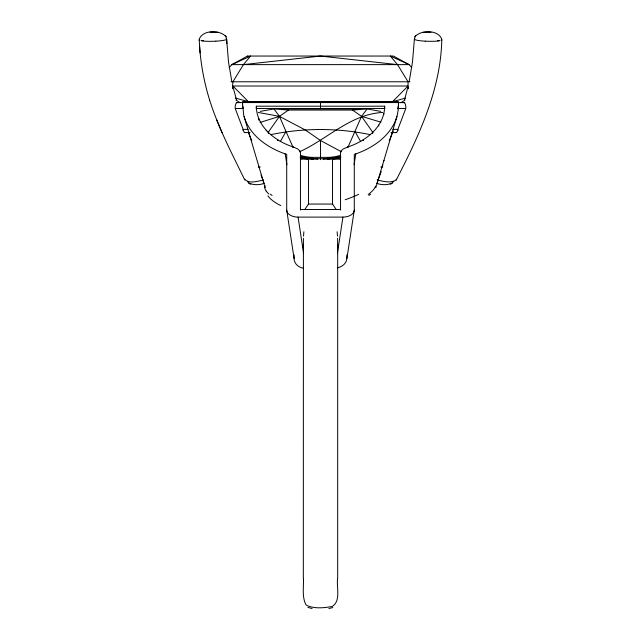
<?xml version="1.0" encoding="UTF-8"?>
<svg xmlns="http://www.w3.org/2000/svg" width="641" height="641" viewBox="0 0 641 641"><rect width="100%" height="100%" fill="white"/><g stroke="black" fill="none" stroke-linecap="round" stroke-linejoin="round"><path stroke-width="0.96" d="M258.275 112.447L279.444 116.366L305.396 130.035L320.5 140.523L320.5 159.673M256.352 108.065L256.352 106.198L384.648 106.198A82.745 50.839 0 0 1 383.799 113.561A79.356 48.764 0 0 1 378.767 125.035L378.767 126.045M265.158 187.661L243.74 115.356L242.61 104.323M242.61 104.058L242.619 101.943L398.382 101.943L398.39 104.058M303.321 578.631L303.409 238.292M337.591 238.292L337.663 248.131M398.39 104.323L398.197 110.116L397.1 115.981L375.85 187.613M337.454 267.81A11.77 9.447 -5.8 0 0 346.797 258.587L346.941 254.725M414.382 39.117L412.5 61.921L409.279 81.046M303.505 579.144C303.674 587.493 301.951 596.675 305.773 604.399A5.753 5.721 0 0 0 306.927 605.513C314.747 608.902 324.178 607.98 332.375 606.41C340.924 600.785 336.597 587.853 337.495 579.144M441.793 40.022C440.631 90.069 418.733 136.333 396.242 179.953C390.834 183.446 383.174 181.515 377.18 179.849M303.505 236.136L303.89 231.73M337.478 252.866L342.919 217.107A11.394 7.003 0 0 0 354.305 210.104M346.893 258.587L354.289 210.104L354.289 154.409C372.653 148.311 391.05 135.98 396.915 116.63M354.08 164.705L355.803 153.864M199.199 39.333C202.516 29.646 220.047 29.646 226.073 36.729L225.32 35.559L226.569 38.484M232.395 88.722L232.915 81.776L243.428 64.621L250.591 56.047L231.874 64.621L229.27 67.481M414.431 38.484L415.68 35.559L414.927 36.729C420.953 29.646 438.484 29.646 441.801 39.333M407.876 87.296L404.567 99.603M397.628 108.802L398.398 106.182M377.934 180.337L381.227 171.564M405.537 109.17L397.877 129.362L392.917 129.362M393.31 130.98L389.263 140.651M347.839 147.486L361.556 116.366L367.053 108.938L380.738 111.39M396.242 179.953L396.21 179.176M244.79 179.176C248.291 184.143 257.81 181.243 263.243 180.057M280.309 141.581L285.998 131.493L279.444 116.366L273.947 108.938L260.262 111.39M378.767 125.035L377.06 127.431A79.356 48.764 0 0 1 372.717 132.358L372.717 133.04M304.731 209.639L308.473 204.054L308.473 158.704L332.527 158.704L340.547 159.337M268.122 132.463L279.444 116.366L288.426 110.06L352.574 110.06L367.053 108.938L273.947 108.938L288.426 110.06M392.012 183.03C387.517 185.273 381.411 185.105 376.644 183.294M370.65 194.143L368.912 195.457M391.835 102.416L408.037 86.006L408.037 81.776L397.524 64.621L390.361 56.047L409.078 64.621L411.682 67.481M300.268 156.877A47.073 1.442 7.6 0 0 310.172 158.279L311.438 157.365L329.562 157.365A48.54 45.599 21.2 0 0 340.347 155.394M264.356 183.294C259.589 185.105 253.483 185.273 248.988 183.03M299.459 151.821C327.479 139.153 350.507 114.138 382.725 112.447M400.841 102.728L405.056 100.076M441.176 40.479L441.481 40.343A13.725 1.707 1.8 0 0 441.304 39.51M363.054 140.579L363.054 139.898A60.927 37.442 0 0 1 347.646 147.005L343.183 149.008L340.876 151.116A6.258 3.846 0 0 0 340.547 152.35L340.547 210.056M311.582 159.305L313.056 158.76M390.601 102.207L405.489 98.105M260.11 122.431L279.444 116.366M377.485 182.036L377.589 181.86M263.411 181.86L263.515 182.036M328.897 608.541L332.839 607.532M270.654 134.682C303.249 127.799 337.751 127.799 370.346 134.682M383.534 160.803L384.207 160.675M376.443 183.494L377.661 183.27M439.261 40.896L438.588 40.984A13.725 1.707 1.8 0 1 425.159 41.144M398.382 101.943L242.619 101.943M323.08 159.321L330.828 158.279A47.073 1.442 -7.6 0 0 340.732 156.877M243.428 64.621L320.476 56.047L397.524 64.621M337.19 156.917L339.153 156.749M300.453 159.337L308.473 158.704M210.032 32.242L217.804 32.306M327.214 159.305L330.267 159.136A60.927 37.442 0 0 0 340.227 157.462M423.196 32.306L430.968 32.242M230.952 81.776L410 81.776M236.273 102.576L404.727 102.576M235.303 108.521L243.227 108.521M256.104 108.521L384.896 108.521M397.773 108.521L405.697 108.521M248.083 129.362L243.123 129.362L235.463 109.17M242.394 130.011L243.308 130.011A4.96 1.915 90 0 0 244.662 132.463M398.606 130.011L397.692 130.011A4.96 1.915 90 0 1 396.338 132.463M244.269 132.583L249.998 132.583M391.002 132.583L396.731 132.583M258.251 167.061L260.198 167.061M380.802 167.061L382.749 167.061M308.473 204.054L332.527 204.054L336.269 209.639M300.453 209.479L340.547 209.479M286.695 210.104A11.394 7.003 0 0 0 298.081 217.115L342.919 217.107M300.645 157.43A61.183 37.595 0 0 0 310.733 159.136L313.786 159.305M301.839 156.749L303.81 156.917M310.172 158.279L317.92 159.321M201.739 40.896L202.468 40.992A13.733 1.707 -1.8 0 0 215.817 41.16M263.339 183.27L264.557 183.494M235.463 98.105L250.351 102.207M307.896 607.404L312.103 608.541M352.574 110.06L361.556 116.366L380.898 122.159M244.093 116.654C250.006 136.02 268.331 148.295 286.711 154.409L286.711 210.104L294.107 258.587A11.77 9.879 0 0 0 303.425 268.283M199.824 40.479L199.559 40.359A13.733 1.707 -1.8 0 1 199.672 39.526M327.944 158.76L329.418 159.305M277.946 140.579L277.946 139.898A61.183 37.595 0 0 0 293.129 146.925L297.728 148.96L300.108 151.092A6.258 3.846 0 0 1 300.453 152.35L300.453 210.056M320.5 140.523L341.541 151.821M235.896 100.076L240.111 102.728M272.088 195.465L270.35 194.143M329.562 157.365L330.828 158.279M249.117 102.416L232.915 86.006L408.037 86.006L408.557 88.722M268.283 133.04L268.283 132.358L265.462 129.314A78.619 48.307 0 0 1 258.74 118.377A80.55 49.493 0 0 1 256.352 106.198M361.556 116.366L372.878 132.463M355.002 131.493L360.691 141.581M244.758 179.953C232.066 153.736 218.285 127.815 209.591 99.908M285.998 131.493L293.161 147.486M251.737 140.651L248.388 132.695M216.634 119.715L222.066 132.663M261.087 175.073L263.066 180.337M209.599 99.932C204.191 82.561 200.857 64.557 199.567 46.408M242.602 106.182L243.155 108.081M236.433 99.603L233.124 87.296M231.721 81.046L228.5 61.905L226.618 39.117L226.826 43.66M285.197 153.864L286.92 164.705M303.522 252.866L298.081 217.107M337.11 231.73L337.495 236.136M200.12 52.939L199.207 40.022M294.059 254.725L294.107 258.587M303.337 248.131L303.321 244.918M384.648 106.198L384.648 108.065M383.799 113.561L383.799 114.579M372.565 133.16L372.565 132.479A72.064 44.277 0 0 1 364.296 139.089L363.199 139.786L363.199 140.467M347.646 147.005L347.646 147.686M337.679 244.918L337.679 578.631M332.527 158.704L332.527 204.054M320.5 102.576L320.5 108.521M293.129 146.925L293.129 147.606M277.801 140.467L277.801 139.786L276.776 139.129A72.064 44.277 0 0 1 268.443 132.479L268.435 133.16M266.279 130.251L266.279 130.924M258.724 118.377L258.724 120.067M235.215 108.577A4.719 1.827 90 0 1 237.13 102.744M403.87 102.744A4.719 1.827 -90 0 1 405.785 108.577M280.75 205.561A55.719 24.222 2.4 0 1 267.93 195.922M268.851 193.999A55.591 14.999 13.1 0 1 266.223 191.114M266.183 191.042A55.871 13.966 15.8 0 1 265.118 185.73M375.498 186.01A55.831 13.653 -17.4 0 1 368.214 194.479M358.68 194.319A55.719 15.849 -11.6 0 1 345.211 199.736M311.438 157.382A48.54 45.599 -21.2 0 1 300.653 155.394M308.449 159.329A61.183 37.595 0 0 1 300.18 157.798M340.828 157.806A60.927 37.442 0 0 1 332.551 159.329M313.401 158.383A32.747 16.794 0.9 0 1 308.145 157.47M332.719 157.317A32.731 16.658 -1 0 1 327.519 158.207M264.421 183.582A4.936 1.883 -85.3 0 1 263.299 181.339M377.701 181.339A4.936 1.875 85.3 0 1 376.579 183.582M382.517 164.416A4.775 1.811 85.2 0 1 382.733 165.674M226.201 38.628A13.693 1.779 -2.3 0 1 226.465 38.789M226.289 38.797A13.733 1.707 -1.8 0 1 224.502 40.143A13.669 1.723 -1.7 0 1 215.921 41.168M250.759 184.103A4.904 3.726 -80.3 0 1 247.698 181.259M414.535 38.789A13.693 1.779 2.3 0 1 414.799 38.628M414.695 38.78A13.725 1.707 1.8 0 0 416.482 40.119A13.669 1.723 1.7 0 0 425.079 41.168M439.822 40.399A13.79 1.466 0.1 0 1 437.563 40.695M393.302 181.259A4.904 3.726 80.3 0 1 390.241 184.103M203.437 40.695A13.79 1.466 -0.1 0 1 201.178 40.399M247.506 56.047L231.874 64.621L409.078 64.621L393.446 56.047L247.506 56.047"/></g></svg>
